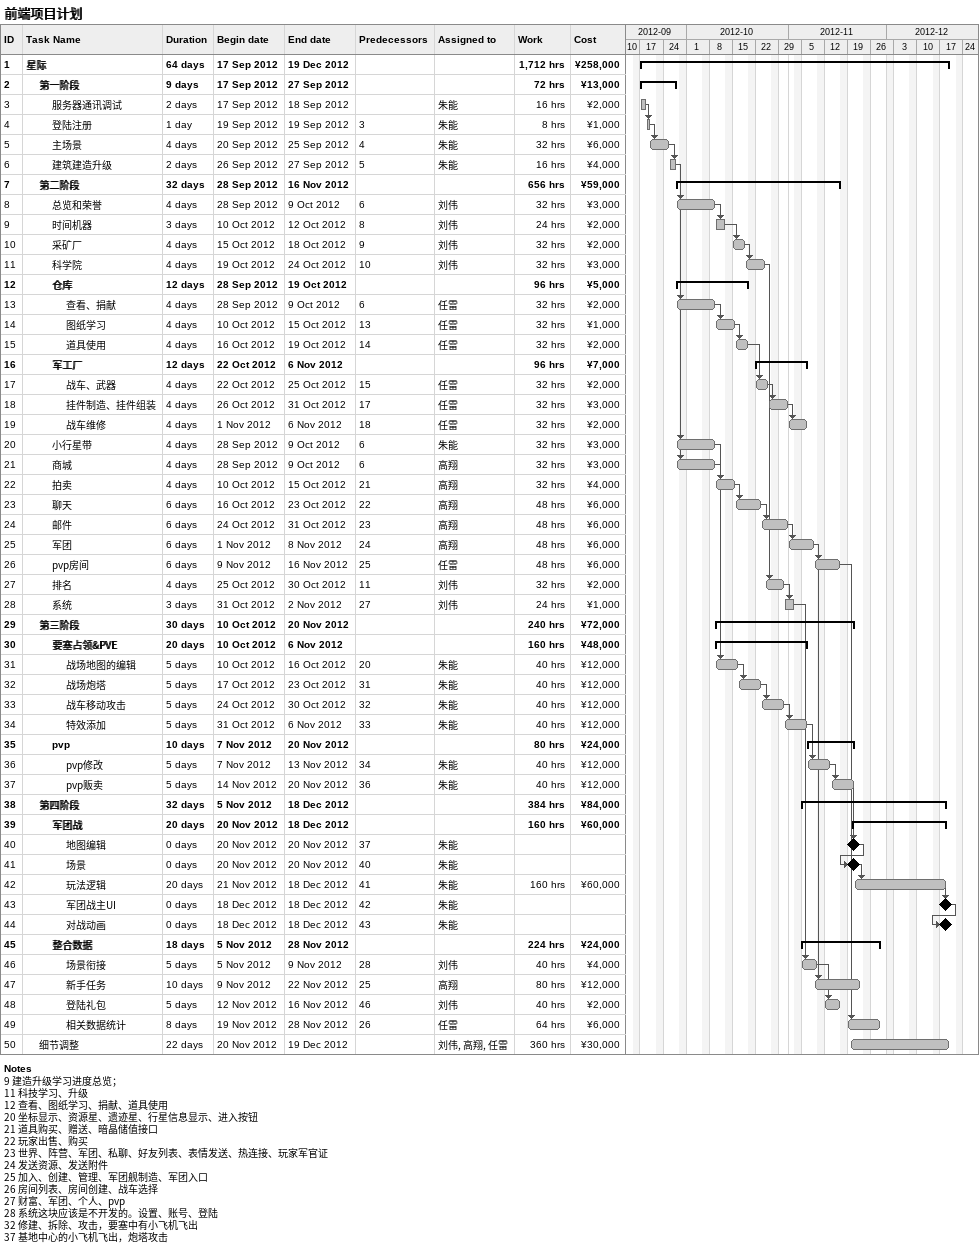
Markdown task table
前端项目计划

| ID | Level | Task | Duration | Start | Finish | Predecessors | Resources | Work (h) | Cost (¥) |
|---|---|---|---|---|---|---|---|---|---|
| 1 | 1 | **星际** | 64d | 2012-09-17 | 2012-12-19 |  |  | 1712 | 258000 |
| 2 | 2 | **第一阶段** | 9d | 2012-09-17 | 2012-09-27 |  |  | 72 | 13000 |
| 3 | 3 | 服务器通讯调试 | 2d | 2012-09-17 | 2012-09-18 |  | 朱能 | 16 | 2000 |
| 4 | 3 | 登陆注册 | 1d | 2012-09-19 | 2012-09-19 | 3 | 朱能 | 8 | 1000 |
| 5 | 3 | 主场景 | 4d | 2012-09-20 | 2012-09-25 | 4 | 朱能 | 32 | 6000 |
| 6 | 3 | 建筑建造升级 | 2d | 2012-09-26 | 2012-09-27 | 5 | 朱能 | 16 | 4000 |
| 7 | 2 | **第二阶段** | 32d | 2012-09-28 | 2012-11-16 |  |  | 656 | 59000 |
| 8 | 3 | 总览和荣誉 | 4d | 2012-09-28 | 2012-10-09 | 6 | 刘伟 | 32 | 3000 |
| 9 | 3 | 时间机器 | 3d | 2012-10-10 | 2012-10-12 | 8 | 刘伟 | 24 | 2000 |
| 10 | 3 | 采矿厂 | 4d | 2012-10-15 | 2012-10-18 | 9 | 刘伟 | 32 | 2000 |
| 11 | 3 | 科学院 | 4d | 2012-10-19 | 2012-10-24 | 10 | 刘伟 | 32 | 3000 |
| 12 | 3 | **仓库** | 12d | 2012-09-28 | 2012-10-19 |  |  | 96 | 5000 |
| 13 | 4 | 查看、捐献 | 4d | 2012-09-28 | 2012-10-09 | 6 | 任雷 | 32 | 2000 |
| 14 | 4 | 图纸学习 | 4d | 2012-10-10 | 2012-10-15 | 13 | 任雷 | 32 | 1000 |
| 15 | 4 | 道具使用 | 4d | 2012-10-16 | 2012-10-19 | 14 | 任雷 | 32 | 2000 |
| 16 | 3 | **军工厂** | 12d | 2012-10-22 | 2012-11-06 |  |  | 96 | 7000 |
| 17 | 4 | 战车、武器 | 4d | 2012-10-22 | 2012-10-25 | 15 | 任雷 | 32 | 2000 |
| 18 | 4 | 挂件制造、挂件组装 | 4d | 2012-10-26 | 2012-10-31 | 17 | 任雷 | 32 | 3000 |
| 19 | 4 | 战车维修 | 4d | 2012-11-01 | 2012-11-06 | 18 | 任雷 | 32 | 2000 |
| 20 | 3 | 小行星带 | 4d | 2012-09-28 | 2012-10-09 | 6 | 朱能 | 32 | 3000 |
| 21 | 3 | 商城 | 4d | 2012-09-28 | 2012-10-09 | 6 | 高翔 | 32 | 3000 |
| 22 | 3 | 拍卖 | 4d | 2012-10-10 | 2012-10-15 | 21 | 高翔 | 32 | 4000 |
| 23 | 3 | 聊天 | 6d | 2012-10-16 | 2012-10-23 | 22 | 高翔 | 48 | 6000 |
| 24 | 3 | 邮件 | 6d | 2012-10-24 | 2012-10-31 | 23 | 高翔 | 48 | 6000 |
| 25 | 3 | 军团 | 6d | 2012-11-01 | 2012-11-08 | 24 | 高翔 | 48 | 6000 |
| 26 | 3 | pvp房间 | 6d | 2012-11-09 | 2012-11-16 | 25 | 任雷 | 48 | 6000 |
| 27 | 3 | 排名 | 4d | 2012-10-25 | 2012-10-30 | 11 | 刘伟 | 32 | 2000 |
| 28 | 3 | 系统 | 3d | 2012-10-31 | 2012-11-02 | 27 | 刘伟 | 24 | 1000 |
| 29 | 2 | **第三阶段** | 30d | 2012-10-10 | 2012-11-20 |  |  | 240 | 72000 |
| 30 | 3 | **要塞占领&PVE** | 20d | 2012-10-10 | 2012-11-06 |  |  | 160 | 48000 |
| 31 | 4 | 战场地图的编辑 | 5d | 2012-10-10 | 2012-10-16 | 20 | 朱能 | 40 | 12000 |
| 32 | 4 | 战场炮塔 | 5d | 2012-10-17 | 2012-10-23 | 31 | 朱能 | 40 | 12000 |
| 33 | 4 | 战车移动攻击 | 5d | 2012-10-24 | 2012-10-30 | 32 | 朱能 | 40 | 12000 |
| 34 | 4 | 特效添加 | 5d | 2012-10-31 | 2012-11-06 | 33 | 朱能 | 40 | 12000 |
| 35 | 3 | **pvp** | 10d | 2012-11-07 | 2012-11-20 |  |  | 80 | 24000 |
| 36 | 4 | pvp修改 | 5d | 2012-11-07 | 2012-11-13 | 34 | 朱能 | 40 | 12000 |
| 37 | 4 | pvp贩卖 | 5d | 2012-11-14 | 2012-11-20 | 36 | 朱能 | 40 | 12000 |
| 38 | 2 | **第四阶段** | 32d | 2012-11-05 | 2012-12-18 |  |  | 384 | 84000 |
| 39 | 3 | **军团战** | 20d | 2012-11-20 | 2012-12-18 |  |  | 160 | 60000 |
| 40 | 4 | 地图编辑 | 0d | 2012-11-20 | 2012-11-20 | 37 | 朱能 |  |  |
| 41 | 4 | 场景 | 0d | 2012-11-20 | 2012-11-20 | 40 | 朱能 |  |  |
| 42 | 4 | 玩法逻辑 | 20d | 2012-11-21 | 2012-12-18 | 41 | 朱能 | 160 | 60000 |
| 43 | 4 | 军团战主UI | 0d | 2012-12-18 | 2012-12-18 | 42 | 朱能 |  |  |
| 44 | 4 | 对战动画 | 0d | 2012-12-18 | 2012-12-18 | 43 | 朱能 |  |  |
| 45 | 3 | **整合数据** | 18d | 2012-11-05 | 2012-11-28 |  |  | 224 | 24000 |
| 46 | 4 | 场景衔接 | 5d | 2012-11-05 | 2012-11-09 | 28 | 刘伟 | 40 | 4000 |
| 47 | 4 | 新手任务 | 10d | 2012-11-09 | 2012-11-22 | 25 | 高翔 | 80 | 12000 |
| 48 | 4 | 登陆礼包 | 5d | 2012-11-12 | 2012-11-16 | 46 | 刘伟 | 40 | 2000 |
| 49 | 4 | 相关数据统计 | 8d | 2012-11-19 | 2012-11-28 | 26 | 任雷 | 64 | 6000 |
| 50 | 2 | 细节调整 | 22d | 2012-11-20 | 2012-12-19 |  | 刘伟, 高翔, 任雷 | 360 | 30000 |

Notes
- 9: 建造升级学习进度总览；
- 11: 科技学习、升级
- 12: 查看、图纸学习、捐献、道具使用
- 20: 坐标显示、资源星、 遗迹星、行星信息显示、进入按钮
- 21: 道具购买、赠送、暗晶储值接口
- 22: 玩家出售、购买
- 23: 世界、阵营、军团、私聊、好友列表、表情发送、热连接、玩家军官证
- 24: 发送资源、发送附件
- 25: 加入、创建、管理、军团舰制造、军团入口
- 26: 房间列表、房间创建、战车选择
- 27: 财富、军团、个人、pvp
- 28: 系统这块应该是不开发的。设置、账号、 登陆
- 32: 修建、拆除、攻击，要塞中有小飞机飞出
- 37: 基地中心的小飞机飞出，炮塔攻击
